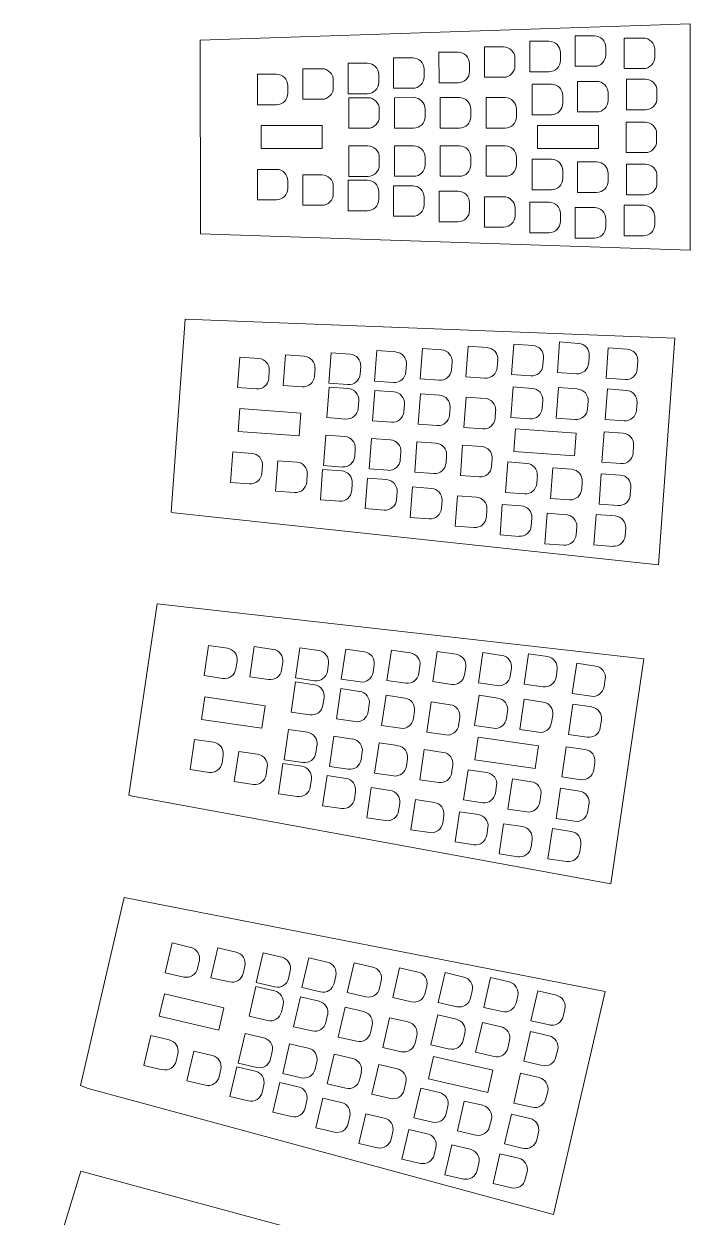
# Model space of a CAD drawing. Header units: millimetres. Extents: x -84 to 575, y 84 to 995.
# Drawn here: x 487.5 to 574.8, y 372.3 to 528.7 of the extents above; entities that cross this region are included whole.
import ezdxf

# ---------------------------------------------------------------- set-up
doc = ezdxf.new("R2010")
doc.units = ezdxf.units.MM

msp = doc.modelspace()

# ---------------------------------------------------------------- linework, layer by layer
at = {"color": 7, "linetype": 'Continuous', "lineweight": 15}
for p, q in [((574.83, 528.74), (510.6, 526.59)), ((574.84, 499.06), (574.83, 528.74)), ((510.6, 526.59), (510.61, 501.2)), ((550.36, 525.73), (547.86, 525.73)), ((547.86, 525.73), (547.86, 521.73)), ((556.32, 526.45), (553.82, 526.45)), ((553.82, 526.45), (553.82, 522.45)), ((562.27, 527.17), (559.77, 527.17)), ((559.77, 527.17), (559.78, 523.17)), ((563.78, 524.67), (563.78, 525.67)), ((568.69, 526.87), (566.19, 526.87)), ((566.19, 526.87), (566.19, 522.87)), ((538.45, 524.29), (535.95, 524.29)), ((535.95, 524.29), (535.95, 520.29)), ((544.4, 525.01), (541.9, 525.01)), ((541.9, 525.01), (541.91, 521.01)), ((551.86, 523.23), (551.86, 524.23)), ((557.82, 523.95), (557.82, 524.95)), ((570.19, 524.37), (570.19, 525.37)), ((526.54, 522.85), (524.04, 522.85)), ((524.04, 522.85), (524.04, 518.85)), ((532.49, 523.57), (529.99, 523.57)), ((529.99, 523.57), (529.99, 519.57)), ((539.95, 521.79), (539.95, 522.79)), ((545.91, 522.51), (545.91, 523.51)), ((559.78, 523.17), (562.28, 523.17)), ((566.19, 522.87), (568.69, 522.87)), ((520.58, 522.13), (518.08, 522.13)), ((518.08, 522.13), (518.08, 518.13)), ((528.04, 520.35), (528.04, 521.35)), ((533.99, 521.07), (533.99, 522.07)), ((541.91, 521.01), (544.41, 521.01)), ((547.86, 521.73), (550.36, 521.73)), ((553.82, 522.45), (556.32, 522.45)), ((562.57, 521.19), (560.07, 521.19)), ((560.07, 521.19), (560.07, 517.19)), ((568.98, 521.48), (566.48, 521.48)), ((566.48, 521.48), (566.48, 517.48)), ((522.08, 519.63), (522.08, 520.63)), ((529.99, 519.57), (532.49, 519.57)), ((535.95, 520.29), (538.45, 520.29)), ((556.63, 520.83), (554.13, 520.83)), ((554.13, 520.83), (554.14, 516.83)), ((564.07, 518.69), (564.07, 519.69)), ((570.48, 518.98), (570.48, 519.98)), ((518.08, 518.13), (520.58, 518.13)), ((524.04, 518.85), (526.54, 518.85)), ((532.57, 519.05), (530.07, 519.05)), ((530.07, 519.05), (530.07, 515.05)), ((538.57, 519.06), (536.07, 519.05)), ((536.07, 519.05), (536.07, 515.05)), ((544.57, 519.06), (542.07, 519.06)), ((542.07, 519.06), (542.07, 515.06)), ((550.57, 519.06), (548.07, 519.06)), ((548.07, 519.06), (548.07, 515.06)), ((558.14, 518.33), (558.14, 519.33)), ((534.07, 516.55), (534.07, 517.55)), ((540.07, 516.56), (540.07, 517.56)), ((546.07, 516.56), (546.07, 517.56)), ((552.07, 516.56), (552.07, 517.56)), ((554.14, 516.83), (556.64, 516.83)), ((560.07, 517.19), (562.57, 517.19)), ((566.48, 517.48), (568.98, 517.48)), ((526.6, 515.4), (518.6, 515.39)), ((518.6, 515.39), (518.6, 512.39)), ((526.6, 512.4), (526.6, 515.4)), ((530.07, 515.05), (532.57, 515.05)), ((536.07, 515.05), (538.57, 515.06)), ((542.07, 515.06), (544.57, 515.06)), ((548.07, 515.06), (550.57, 515.06)), ((554.83, 515.41), (554.83, 512.41)), ((562.83, 515.41), (554.83, 515.41)), ((562.83, 512.41), (562.83, 515.41)), ((568.94, 515.85), (566.44, 515.85)), ((566.44, 515.85), (566.45, 511.85)), ((570.44, 513.35), (570.44, 514.35)), ((518.6, 512.39), (526.6, 512.4)), ((532.57, 512.74), (530.07, 512.74)), ((530.07, 512.74), (530.07, 508.74)), ((538.57, 512.75), (536.07, 512.75)), ((536.07, 512.75), (536.07, 508.75)), ((544.57, 512.75), (542.07, 512.75)), ((542.07, 512.75), (542.07, 508.75)), ((550.57, 512.75), (548.07, 512.75)), ((548.07, 512.75), (548.07, 508.75)), ((554.83, 512.41), (562.83, 512.41)), ((566.45, 511.85), (568.95, 511.85)), ((534.07, 510.25), (534.07, 511.25)), ((540.07, 510.25), (540.07, 511.25)), ((546.07, 510.25), (546.07, 511.25)), ((552.07, 510.25), (552.07, 511.25)), ((556.64, 510.98), (554.14, 510.98)), ((554.14, 510.98), (554.14, 506.98)), ((562.57, 510.63), (560.07, 510.63)), ((560.07, 510.63), (560.07, 506.63)), ((568.98, 510.34), (566.48, 510.34)), ((566.48, 510.34), (566.48, 506.34)), ((520.58, 509.66), (518.08, 509.66)), ((518.08, 509.66), (518.08, 505.66)), ((526.54, 508.95), (524.04, 508.95)), ((524.04, 508.95), (524.04, 504.95)), ((530.07, 508.74), (532.57, 508.74)), ((536.07, 508.75), (538.57, 508.75)), ((542.07, 508.75), (544.57, 508.75)), ((548.07, 508.75), (550.57, 508.75)), ((558.14, 508.48), (558.14, 509.48)), ((564.07, 508.13), (564.07, 509.13)), ((570.48, 507.84), (570.48, 508.84)), ((522.08, 507.16), (522.08, 508.16)), ((528.04, 506.45), (528.04, 507.45)), ((532.5, 508.23), (530, 508.23)), ((530, 508.23), (530, 504.23)), ((538.45, 507.51), (535.95, 507.51)), ((535.95, 507.51), (535.95, 503.51)), ((554.14, 506.98), (556.64, 506.98)), ((518.08, 505.66), (520.58, 505.66)), ((534, 505.73), (534, 506.73)), ((539.95, 505.01), (539.95, 506.01)), ((544.41, 506.8), (541.91, 506.8)), ((541.91, 506.8), (541.91, 502.8)), ((545.91, 504.3), (545.91, 505.3)), ((550.37, 506.08), (547.87, 506.08)), ((547.87, 506.08), (547.87, 502.08)), ((556.32, 505.36), (553.82, 505.36)), ((553.82, 505.36), (553.83, 501.36)), ((560.07, 506.63), (562.57, 506.63)), ((566.48, 506.34), (568.98, 506.34)), ((524.04, 504.95), (526.54, 504.95)), ((530, 504.23), (532.5, 504.23)), ((551.87, 503.58), (551.87, 504.58)), ((557.83, 502.86), (557.83, 503.86)), ((562.28, 504.65), (559.78, 504.65)), ((559.78, 504.65), (559.78, 500.65)), ((568.7, 504.95), (566.2, 504.95)), ((566.2, 504.95), (566.2, 500.95)), ((535.95, 503.51), (538.45, 503.51)), ((541.91, 502.8), (544.41, 502.8)), ((563.78, 502.15), (563.78, 503.15)), ((570.2, 502.45), (570.2, 503.45)), ((510.61, 501.2), (574.84, 499.06)), ((547.87, 502.08), (550.37, 502.08)), ((553.83, 501.36), (556.33, 501.36)), ((559.78, 500.65), (562.28, 500.65)), ((566.2, 500.95), (568.7, 500.95)), ((508.63, 490.02), (506.79, 464.71)), ((572.85, 487.53), (508.63, 490.02)), ((551.72, 486.75), (551.43, 482.76)), ((554.22, 486.57), (551.72, 486.75)), ((557.72, 487.04), (557.43, 483.05)), ((560.21, 486.85), (557.72, 487.04)), ((570.69, 457.83), (572.85, 487.53)), ((515.76, 485.04), (515.47, 481.05)), ((518.26, 484.86), (515.76, 485.04)), ((521.76, 485.33), (521.47, 481.34)), ((524.25, 485.15), (521.76, 485.33)), ((527.75, 485.61), (527.46, 481.62)), ((530.24, 485.43), (527.75, 485.61)), ((533.74, 485.9), (533.45, 481.91)), ((536.24, 485.72), (533.74, 485.9)), ((539.74, 486.18), (539.45, 482.19)), ((542.23, 486), (539.74, 486.18)), ((545.73, 486.47), (545.44, 482.48)), ((548.22, 486.29), (545.73, 486.47)), ((555.53, 483.97), (555.61, 484.97)), ((561.53, 484.25), (561.6, 485.25)), ((564.1, 486.27), (563.81, 482.28)), ((566.59, 486.09), (564.1, 486.27)), ((525.57, 482.54), (525.64, 483.54)), ((531.56, 482.83), (531.63, 483.83)), ((537.55, 483.11), (537.63, 484.11)), ((543.55, 483.4), (543.62, 484.4)), ((549.54, 483.68), (549.61, 484.68)), ((567.91, 483.48), (567.98, 484.48)), ((519.57, 482.26), (519.65, 483.26)), ((533.45, 481.91), (535.95, 481.73)), ((539.45, 482.19), (541.94, 482.01)), ((545.44, 482.48), (547.93, 482.3)), ((551.43, 482.76), (553.93, 482.58)), ((557.43, 483.05), (559.92, 482.87)), ((563.81, 482.28), (566.3, 482.1)), ((515.47, 481.05), (517.97, 480.87)), ((521.47, 481.34), (523.96, 481.16)), ((527.5, 481.1), (527.21, 477.12)), ((527.46, 481.62), (529.95, 481.44)), ((529.99, 480.92), (527.5, 481.1)), ((533.48, 480.67), (533.19, 476.68)), ((535.98, 480.49), (533.48, 480.67)), ((551.63, 481.13), (551.34, 477.14)), ((554.12, 480.95), (551.63, 481.13)), ((557.57, 481.05), (557.28, 477.06)), ((560.07, 480.87), (557.57, 481.05)), ((563.99, 480.88), (563.7, 476.89)), ((566.48, 480.69), (563.99, 480.88)), ((531.31, 478.32), (531.38, 479.32)), ((537.29, 477.89), (537.36, 478.88)), ((539.47, 480.23), (539.18, 476.25)), ((541.96, 480.05), (539.47, 480.23)), ((545.45, 479.8), (545.16, 475.81)), ((547.95, 479.62), (545.45, 479.8)), ((555.44, 478.35), (555.51, 479.34)), ((561.38, 478.27), (561.46, 479.26)), ((567.8, 478.09), (567.87, 479.09)), ((515.8, 478.29), (515.58, 475.3)), ((523.78, 477.71), (515.8, 478.29)), ((523.56, 474.72), (523.78, 477.71)), ((543.28, 477.45), (543.35, 478.45)), ((549.26, 477.02), (549.33, 478.01)), ((551.34, 477.14), (553.83, 476.96)), ((527.21, 477.12), (529.7, 476.93)), ((533.19, 476.68), (535.69, 476.5)), ((539.18, 476.25), (541.67, 476.06)), ((545.16, 475.81), (547.66, 475.63)), ((551.93, 475.66), (551.72, 472.67)), ((559.91, 475.08), (551.93, 475.66)), ((557.28, 477.06), (559.78, 476.88)), ((563.7, 476.89), (566.19, 476.7)), ((515.58, 475.3), (523.56, 474.72)), ((527.04, 474.81), (526.75, 470.82)), ((529.54, 474.63), (527.04, 474.81)), ((533.03, 474.38), (532.74, 470.39)), ((535.52, 474.2), (533.03, 474.38)), ((559.69, 472.09), (559.91, 475.08)), ((563.55, 475.26), (563.26, 471.27)), ((566.04, 475.08), (563.55, 475.26)), ((514.86, 472.61), (514.57, 468.62)), ((517.35, 472.43), (514.86, 472.61)), ((530.85, 472.03), (530.92, 473.03)), ((536.83, 471.59), (536.91, 472.59)), ((539.01, 473.94), (538.72, 469.95)), ((541.5, 473.76), (539.01, 473.94)), ((544.99, 473.51), (544.7, 469.52)), ((547.49, 473.33), (544.99, 473.51)), ((551.72, 472.67), (559.69, 472.09)), ((567.35, 472.48), (567.43, 473.47)), ((520.75, 471.46), (520.46, 467.48)), ((523.24, 471.28), (520.75, 471.46)), ((542.82, 471.16), (542.89, 472.16)), ((548.8, 470.72), (548.88, 471.72)), ((550.92, 471.3), (550.63, 467.31)), ((553.41, 471.12), (550.92, 471.3)), ((563.26, 471.27), (565.75, 471.09)), ((518.67, 469.83), (518.74, 470.83)), ((524.56, 468.68), (524.63, 469.68)), ((526.64, 470.32), (526.35, 466.33)), ((529.13, 470.13), (526.64, 470.32)), ((526.75, 470.82), (529.25, 470.64)), ((532.74, 470.39), (535.23, 470.21)), ((538.72, 469.95), (541.21, 469.77)), ((544.7, 469.52), (547.2, 469.34)), ((554.73, 468.52), (554.8, 469.51)), ((556.81, 470.52), (556.52, 466.53)), ((559.3, 470.34), (556.81, 470.52)), ((563.18, 469.76), (562.89, 465.77)), ((565.68, 469.58), (563.18, 469.76)), ((514.57, 468.62), (517.06, 468.44)), ((530.45, 467.53), (530.52, 468.53)), ((532.53, 469.17), (532.24, 465.18)), ((535.02, 468.99), (532.53, 469.17)), ((538.42, 468.02), (538.13, 464.03)), ((540.91, 467.84), (538.42, 468.02)), ((560.62, 467.74), (560.69, 468.73)), ((566.99, 466.98), (567.06, 467.98)), ((520.46, 467.48), (522.95, 467.29)), ((526.35, 466.33), (528.84, 466.15)), ((536.34, 466.38), (536.41, 467.38)), ((542.23, 465.24), (542.3, 466.23)), ((544.31, 466.87), (544.02, 462.88)), ((546.8, 466.69), (544.31, 466.87)), ((550.63, 467.31), (553.12, 467.13)), ((556.52, 466.53), (559.01, 466.35)), ((506.79, 464.71), (507.19, 464.63)), ((507.19, 464.63), (570.69, 457.83)), ((532.24, 465.18), (534.73, 465)), ((548.11, 464.09), (548.19, 465.08)), ((550.2, 465.72), (549.91, 461.73)), ((552.69, 465.54), (550.2, 465.72)), ((562.89, 465.77), (565.39, 465.59)), ((538.13, 464.03), (540.62, 463.85)), ((554, 462.94), (554.08, 463.94)), ((556.08, 464.57), (555.79, 460.58)), ((558.58, 464.39), (556.08, 464.57)), ((562.51, 464.41), (562.22, 460.42)), ((565, 464.23), (562.51, 464.41)), ((544.02, 462.88), (546.51, 462.7)), ((549.91, 461.73), (552.4, 461.55)), ((559.89, 461.79), (559.97, 462.79)), ((566.32, 461.63), (566.39, 462.63)), ((555.79, 460.58), (558.29, 460.4)), ((562.22, 460.42), (564.71, 460.24)), ((504.92, 452.7), (501.22, 427.64)), ((568.78, 445.5), (504.92, 452.7)), ((511.67, 447.26), (511.09, 443.3)), ((514.15, 446.89), (511.67, 447.26)), ((517.67, 447.1), (517.09, 443.14)), ((520.14, 446.73), (517.67, 447.1)), ((523.67, 446.94), (523.09, 442.98)), ((526.14, 446.58), (523.67, 446.94)), ((529.67, 446.78), (529.08, 442.82)), ((532.14, 446.42), (529.67, 446.78)), ((535.66, 446.62), (535.08, 442.67)), ((538.14, 446.26), (535.66, 446.62)), ((541.66, 446.47), (541.08, 442.51)), ((544.14, 446.1), (541.66, 446.47)), ((547.66, 446.31), (547.08, 442.35)), ((550.13, 445.94), (547.66, 446.31)), ((553.66, 446.15), (553.07, 442.19)), ((556.13, 445.78), (553.66, 446.15)), ((515.27, 444.2), (515.41, 445.19)), ((521.26, 444.04), (521.41, 445.03)), ((527.26, 443.88), (527.41, 444.87)), ((533.26, 443.73), (533.4, 444.71)), ((539.26, 443.57), (539.4, 444.56)), ((545.25, 443.41), (545.4, 444.4)), ((559.96, 444.91), (559.38, 440.95)), ((562.44, 444.55), (559.96, 444.91)), ((564.43, 416), (568.78, 445.5)), ((511.09, 443.3), (513.56, 442.93)), ((517.09, 443.14), (519.56, 442.78)), ((523.09, 442.98), (525.56, 442.62)), ((529.08, 442.82), (531.56, 442.46)), ((551.25, 443.25), (551.4, 444.24)), ((557.25, 443.09), (557.4, 444.08)), ((563.56, 441.86), (563.7, 442.84)), ((523.08, 442.46), (522.5, 438.51)), ((525.56, 442.1), (523.08, 442.46)), ((529.02, 441.59), (528.44, 437.63)), ((531.49, 441.22), (529.02, 441.59)), ((535.08, 442.67), (537.55, 442.3)), ((541.08, 442.51), (543.55, 442.14)), ((547.08, 442.35), (549.55, 441.99)), ((553.07, 442.19), (555.55, 441.83)), ((511.21, 440.52), (510.77, 437.55)), ((519.12, 439.35), (511.21, 440.52)), ((526.68, 439.41), (526.82, 440.4)), ((534.96, 440.71), (534.37, 436.76)), ((537.43, 440.35), (534.96, 440.71)), ((540.89, 439.84), (540.31, 435.88)), ((543.37, 439.47), (540.89, 439.84)), ((547.15, 440.71), (546.57, 436.75)), ((549.63, 440.34), (547.15, 440.71)), ((553.07, 440.19), (552.49, 436.23)), ((555.55, 439.82), (553.07, 440.19)), ((559.38, 440.95), (561.85, 440.59)), ((518.68, 436.39), (519.12, 439.35)), ((522.5, 438.51), (524.97, 438.14)), ((532.61, 438.53), (532.76, 439.52)), ((538.55, 437.66), (538.69, 438.65)), ((550.75, 437.65), (550.89, 438.64)), ((556.67, 437.13), (556.81, 438.12)), ((559.46, 439.54), (558.88, 435.58)), ((561.93, 439.18), (559.46, 439.54)), ((510.77, 437.55), (518.68, 436.39)), ((528.44, 437.63), (530.91, 437.27)), ((534.37, 436.76), (536.85, 436.39)), ((544.48, 436.78), (544.63, 437.77)), ((546.57, 436.75), (549.04, 436.39)), ((563.05, 436.49), (563.2, 437.47)), ((509.85, 434.93), (509.27, 430.97)), ((512.33, 434.56), (509.85, 434.93)), ((522.16, 436.22), (521.58, 432.26)), ((524.64, 435.86), (522.16, 436.22)), ((528.1, 435.35), (527.52, 431.39)), ((530.57, 434.98), (528.1, 435.35)), ((540.31, 435.88), (542.78, 435.52)), ((547.05, 435.24), (546.61, 432.27)), ((554.96, 434.07), (547.05, 435.24)), ((552.49, 436.23), (554.96, 435.87)), ((558.88, 435.58), (561.35, 435.22)), ((515.64, 433.35), (515.06, 429.39)), ((518.12, 432.98), (515.64, 433.35)), ((525.76, 433.17), (525.9, 434.15)), ((534.04, 434.47), (533.45, 430.51)), ((536.51, 434.11), (534.04, 434.47)), ((539.97, 433.6), (539.39, 429.64)), ((542.45, 433.23), (539.97, 433.6)), ((554.53, 431.1), (554.96, 434.07)), ((558.6, 433.97), (558.02, 430.02)), ((561.07, 433.61), (558.6, 433.97)), ((513.45, 431.87), (513.59, 432.86)), ((521.43, 431.77), (520.85, 427.81)), ((523.9, 431.4), (521.43, 431.77)), ((521.58, 432.26), (524.05, 431.9)), ((531.69, 432.29), (531.84, 433.28)), ((537.63, 431.41), (537.77, 432.4)), ((546.61, 432.27), (554.53, 431.1)), ((562.19, 430.92), (562.34, 431.91)), ((509.27, 430.97), (511.74, 430.6)), ((519.24, 430.29), (519.38, 431.28)), ((527.52, 431.39), (529.99, 431.02)), ((533.45, 430.51), (535.93, 430.15)), ((543.56, 430.54), (543.71, 431.53)), ((545.72, 430.96), (545.13, 427)), ((548.19, 430.59), (545.72, 430.96)), ((515.06, 429.39), (517.53, 429.03)), ((525.02, 428.71), (525.17, 429.7)), ((527.22, 430.19), (526.64, 426.23)), ((529.69, 429.82), (527.22, 430.19)), ((539.39, 429.64), (541.86, 429.27)), ((549.31, 427.9), (549.45, 428.89)), ((551.53, 429.74), (550.95, 425.79)), ((554.01, 429.38), (551.53, 429.74)), ((558.02, 430.02), (560.49, 429.65)), ((501.22, 427.64), (501.71, 427.51)), ((501.71, 427.51), (564.43, 416)), ((520.85, 427.81), (523.32, 427.45)), ((530.81, 427.13), (530.96, 428.12)), ((533.01, 428.61), (532.42, 424.65)), ((535.48, 428.24), (533.01, 428.61)), ((555.13, 426.69), (555.27, 427.68)), ((557.83, 428.52), (557.25, 424.56)), ((560.31, 428.16), (557.83, 428.52)), ((526.64, 426.23), (529.11, 425.87)), ((536.6, 425.55), (536.75, 426.54)), ((538.8, 427.03), (538.21, 423.07)), ((541.27, 426.66), (538.8, 427.03)), ((545.13, 427), (547.6, 426.63)), ((550.95, 425.79), (553.42, 425.42)), ((561.43, 425.46), (561.57, 426.45)), ((532.42, 424.65), (534.9, 424.29)), ((542.39, 423.97), (542.53, 424.96)), ((544.58, 425.45), (544, 421.49)), ((547.06, 425.08), (544.58, 425.45)), ((557.25, 424.56), (559.72, 424.2)), ((538.21, 423.07), (540.69, 422.71)), ((548.18, 422.39), (548.32, 423.38)), ((550.37, 423.87), (549.79, 419.91)), ((552.85, 423.5), (550.37, 423.87)), ((556.77, 423.23), (556.18, 419.28)), ((559.24, 422.87), (556.77, 423.23)), ((544, 421.49), (546.47, 421.13)), ((553.97, 420.81), (554.11, 421.8)), ((560.36, 420.18), (560.51, 421.17)), ((549.79, 419.91), (552.26, 419.55)), ((556.18, 419.28), (558.66, 418.91)), ((500.63, 414.21), (494.89, 389.54)), ((563.7, 401.87), (500.63, 414.21)), ((506.92, 408.24), (506.01, 404.34)), ((509.35, 407.67), (506.92, 408.24)), ((512.88, 407.59), (511.98, 403.69)), ((515.32, 407.02), (512.88, 407.59)), ((518.85, 406.94), (517.94, 403.04)), ((521.28, 406.37), (518.85, 406.94)), ((510.25, 404.9), (510.47, 405.87)), ((516.21, 404.25), (516.44, 405.22)), ((524.81, 406.29), (523.91, 402.4)), ((527.25, 405.73), (524.81, 406.29)), ((530.78, 405.64), (529.87, 401.75)), ((533.21, 405.08), (530.78, 405.64)), ((506.01, 404.34), (508.45, 403.77)), ((511.98, 403.69), (514.41, 403.13)), ((522.18, 403.6), (522.4, 404.57)), ((528.14, 402.95), (528.37, 403.93)), ((536.74, 404.99), (535.84, 401.1)), ((539.18, 404.43), (536.74, 404.99)), ((542.71, 404.35), (541.8, 400.45)), ((545.14, 403.78), (542.71, 404.35)), ((548.67, 403.7), (547.77, 399.8)), ((551.11, 403.13), (548.67, 403.7)), ((517.9, 402.53), (516.99, 398.63)), ((520.33, 401.96), (517.9, 402.53)), ((517.94, 403.04), (520.38, 402.48)), ((523.91, 402.4), (526.34, 401.83)), ((534.11, 402.3), (534.33, 403.28)), ((540.07, 401.65), (540.3, 402.63)), ((505.9, 401.56), (505.22, 398.64)), ((513.69, 399.75), (505.9, 401.56)), ((523.74, 401.17), (522.84, 397.27)), ((526.18, 400.6), (523.74, 401.17)), ((529.87, 401.75), (532.31, 401.18)), ((535.84, 401.1), (538.27, 400.53)), ((546.04, 401.01), (546.26, 401.98)), ((552, 400.36), (552.23, 401.33)), ((554.85, 401.95), (553.95, 398.05)), ((557.29, 401.38), (554.85, 401.95)), ((556.91, 372.63), (563.7, 401.87)), ((513.01, 396.83), (513.69, 399.75)), ((521.23, 399.19), (521.45, 400.16)), ((529.59, 399.81), (528.68, 395.91)), ((532.02, 399.24), (529.59, 399.81)), ((541.8, 400.45), (544.24, 399.88)), ((547.77, 399.8), (550.2, 399.24)), ((558.18, 398.61), (558.41, 399.58)), ((505.22, 398.64), (513.01, 396.83)), ((516.99, 398.63), (519.43, 398.06)), ((527.07, 397.83), (527.3, 398.8)), ((532.92, 396.47), (533.14, 397.44)), ((535.43, 398.45), (534.53, 394.56)), ((537.87, 397.89), (535.43, 398.45)), ((541.74, 398.81), (540.84, 394.91)), ((544.18, 398.24), (541.74, 398.81)), ((547.6, 397.81), (546.7, 393.91)), ((550.04, 397.24), (547.6, 397.81)), ((553.95, 398.05), (556.38, 397.49)), ((504.1, 396.1), (503.19, 392.2)), ((506.53, 395.53), (504.1, 396.1)), ((516.47, 396.38), (515.57, 392.48)), ((518.91, 395.81), (516.47, 396.38)), ((522.84, 397.27), (525.27, 396.71)), ((528.68, 395.91), (531.12, 395.35)), ((538.76, 395.11), (538.99, 396.09)), ((545.07, 395.47), (545.3, 396.44)), ((553.91, 396.64), (553.01, 392.74)), ((556.35, 396.07), (553.91, 396.64)), ((522.31, 395.02), (521.41, 391.13)), ((524.75, 394.46), (522.31, 395.02)), ((534.53, 394.56), (536.96, 393.99)), ((540.84, 394.91), (543.27, 394.34)), ((550.93, 394.47), (551.16, 395.44)), ((557.24, 393.3), (557.47, 394.27)), ((507.43, 392.76), (507.65, 393.73)), ((509.74, 394.05), (508.83, 390.15)), ((512.17, 393.48), (509.74, 394.05)), ((519.8, 393.04), (520.03, 394.01)), ((525.65, 391.68), (525.87, 392.66)), ((528.16, 393.66), (527.25, 389.77)), ((530.59, 393.1), (528.16, 393.66)), ((541.19, 393.36), (540.51, 390.44)), ((548.98, 391.55), (541.19, 393.36)), ((546.7, 393.91), (549.13, 393.34)), ((553.01, 392.74), (555.44, 392.18)), ((503.19, 392.2), (505.63, 391.63)), ((513.07, 390.71), (513.29, 391.68)), ((515.38, 392), (514.47, 388.1)), ((517.81, 391.43), (515.38, 392)), ((515.57, 392.48), (518, 391.92)), ((521.41, 391.13), (523.84, 390.56)), ((531.49, 390.32), (531.72, 391.3)), ((534, 392.31), (533.1, 388.41)), ((536.44, 391.74), (534, 392.31)), ((548.31, 388.63), (548.98, 391.55)), ((552.6, 391.16), (551.7, 387.26)), ((555.04, 390.59), (552.6, 391.16)), ((494.89, 389.54), (495.91, 389.17)), ((508.83, 390.15), (511.27, 389.59)), ((518.71, 388.66), (518.93, 389.63)), ((521.01, 389.95), (520.11, 386.06)), ((523.45, 389.39), (521.01, 389.95)), ((527.25, 389.77), (529.69, 389.2)), ((537.33, 388.97), (537.56, 389.94)), ((540.51, 390.44), (548.31, 388.63)), ((495.91, 389.17), (556.91, 372.63)), ((514.47, 388.1), (516.91, 387.54)), ((533.1, 388.41), (535.53, 387.84)), ((539.51, 389.21), (538.61, 385.31)), ((541.95, 388.64), (539.51, 389.21)), ((555.93, 387.82), (556.16, 388.79)), ((524.35, 386.61), (524.57, 387.59)), ((526.65, 387.9), (525.75, 384.01)), ((529.09, 387.34), (526.65, 387.9)), ((542.84, 385.87), (543.07, 386.84)), ((545.21, 387.52), (544.31, 383.63)), ((547.65, 386.96), (545.21, 387.52)), ((551.7, 387.26), (554.13, 386.7)), ((520.11, 386.06), (522.54, 385.49)), ((529.98, 384.56), (530.21, 385.54)), ((532.29, 385.86), (531.39, 381.96)), ((534.73, 385.29), (532.29, 385.86)), ((538.61, 385.31), (541.04, 384.74)), ((548.54, 384.18), (548.77, 385.16)), ((551.39, 385.79), (550.49, 381.89)), ((553.83, 385.22), (551.39, 385.79)), ((525.75, 384.01), (528.18, 383.44)), ((535.62, 382.52), (535.85, 383.49)), ((537.93, 383.81), (537.03, 379.91)), ((540.37, 383.24), (537.93, 383.81)), ((544.31, 383.63), (546.74, 383.06)), ((554.72, 382.45), (554.95, 383.42)), ((531.39, 381.96), (533.82, 381.39)), ((543.57, 381.76), (542.67, 377.86)), ((546.01, 381.2), (543.57, 381.76)), ((550.49, 381.89), (552.92, 381.32)), ((541.26, 380.47), (541.49, 381.44)), ((549.89, 380.6), (548.99, 376.71)), ((552.33, 380.04), (549.89, 380.6)), ((537.03, 379.91), (539.46, 379.35)), ((546.9, 378.42), (547.13, 379.39)), ((494.95, 378.34), (487.46, 354.2)), ((556.99, 361.53), (494.95, 378.34)), ((542.67, 377.86), (545.1, 377.3)), ((553.22, 377.26), (553.45, 378.24)), ((548.99, 376.71), (551.42, 376.14))]:
    msp.add_line(p, q, dxfattribs=at)
for centre, start, end in [((550.36, 524.23), 0.0178, 90.0178), ((556.32, 524.95), 0.0178, 90.0178), ((562.28, 525.67), 0.0178, 90.0178), ((568.69, 525.37), 0.0178, 90.0178), ((538.45, 522.79), 0.0178, 90.0178), ((544.41, 523.51), 0.0178, 90.0178), ((562.28, 524.67), 270.0178, 0.0178), ((568.69, 524.37), 270.0178, 0.0178), ((526.54, 521.35), 0.0178, 90.0178), ((532.49, 522.07), 0.0178, 90.0178), ((544.41, 522.51), 270.0178, 0.0178), ((550.36, 523.23), 270.0178, 0.0178), ((556.32, 523.95), 270.0178, 0.0178), ((520.58, 520.63), 0.0178, 90.0178), ((532.49, 521.07), 270.0178, 0.0178), ((538.45, 521.79), 270.0178, 0.0178), ((562.57, 519.69), 0.0178, 90.0178), ((568.98, 519.98), 0.0178, 90.0178), ((520.58, 519.63), 270.0178, 0.0178), ((526.54, 520.35), 270.0178, 0.0178), ((556.64, 519.33), 0.0178, 90.0178), ((532.57, 517.55), 0.0178, 90.0178), ((538.57, 517.56), 0.0178, 90.0178), ((544.57, 517.56), 0.0178, 90.0178), ((550.57, 517.56), 0.0178, 90.0178), ((556.64, 518.33), 270.0178, 0.0178), ((562.57, 518.69), 270.0178, 0.0178), ((568.98, 518.98), 270.0178, 0.0178), ((532.57, 516.55), 270.0178, 0.0178), ((538.57, 516.56), 270.0178, 0.0178), ((544.57, 516.56), 270.0178, 0.0178), ((550.57, 516.56), 270.0178, 0.0178), ((568.94, 514.35), 0.0178, 90.0178), ((568.94, 513.35), 270.0178, 0.0178), ((532.57, 511.24), 0.0178, 90.0178), ((538.57, 511.25), 0.0178, 90.0178), ((544.57, 511.25), 0.0178, 90.0178), ((550.57, 511.25), 0.0178, 90.0178), ((532.57, 510.24), 270.0178, 0.0178), ((538.57, 510.25), 270.0178, 0.0178), ((544.57, 510.25), 270.0178, 0.0178), ((550.57, 510.25), 270.0178, 0.0178), ((556.64, 509.48), 0.0178, 90.0178), ((562.57, 509.13), 0.0178, 90.0178), ((568.98, 508.84), 0.0178, 90.0178), ((520.58, 508.16), 0.0178, 90.0178), ((526.54, 507.45), 0.0178, 90.0178), ((556.64, 508.48), 270.0178, 0.0178), ((520.58, 507.16), 270.0178, 0.0178), ((532.5, 506.73), 0.0178, 90.0178), ((538.45, 506.01), 0.0178, 90.0178), ((562.57, 508.13), 270.0178, 0.0178), ((568.98, 507.84), 270.0178, 0.0178), ((526.54, 506.45), 270.0178, 0.0178), ((532.5, 505.73), 270.0178, 0.0178), ((544.41, 505.3), 0.0178, 90.0178), ((550.37, 504.58), 0.0178, 90.0178), ((556.33, 503.86), 0.0178, 90.0178), ((538.45, 505.01), 270.0178, 0.0178), ((544.41, 504.3), 270.0178, 0.0178), ((562.28, 503.15), 0.0178, 90.0178), ((568.7, 503.45), 0.0178, 90.0178), ((550.37, 503.58), 270.0178, 0.0178), ((556.33, 502.86), 270.0178, 0.0178), ((568.7, 502.45), 270.0178, 0.0178), ((562.28, 502.15), 270.0178, 0.0178), ((554.11, 485.07), 355.8424, 85.8424), ((560.1, 485.36), 355.8424, 85.8424), ((524.14, 483.65), 355.8424, 85.8424), ((530.14, 483.94), 355.8424, 85.8424), ((536.13, 484.22), 355.8424, 85.8424), ((542.12, 484.5), 355.8424, 85.8424), ((548.12, 484.79), 355.8424, 85.8424), ((566.48, 484.59), 355.8424, 85.8424), ((518.15, 483.37), 355.8424, 85.8424), ((542.05, 483.51), 265.8424, 355.8424), ((548.04, 483.79), 265.8424, 355.8424), ((554.04, 484.08), 265.8424, 355.8424), ((560.03, 484.36), 265.8424, 355.8424), ((566.41, 483.59), 265.8424, 355.8424), ((518.08, 482.37), 265.8424, 355.8424), ((524.07, 482.65), 265.8424, 355.8424), ((530.06, 482.94), 265.8424, 355.8424), ((536.06, 483.22), 265.8424, 355.8424), ((529.88, 479.43), 355.8424, 85.8424), ((535.87, 478.99), 355.8424, 85.8424), ((554.02, 479.45), 355.8424, 85.8424), ((559.96, 479.37), 355.8424, 85.8424), ((566.38, 479.2), 355.8424, 85.8424), ((541.85, 478.56), 355.8424, 85.8424), ((547.84, 478.12), 355.8424, 85.8424), ((529.81, 478.43), 265.8424, 355.8424), ((535.8, 478), 265.8424, 355.8424), ((541.78, 477.56), 265.8424, 355.8424), ((553.94, 478.45), 265.8424, 355.8424), ((559.89, 478.37), 265.8424, 355.8424), ((566.3, 478.2), 265.8424, 355.8424), ((547.76, 477.13), 265.8424, 355.8424), ((529.43, 473.14), 355.8424, 85.8424), ((535.41, 472.7), 355.8424, 85.8424), ((565.93, 473.58), 355.8424, 85.8424), ((541.4, 472.27), 355.8424, 85.8424), ((547.38, 471.83), 355.8424, 85.8424), ((565.86, 472.58), 265.8424, 355.8424), ((517.25, 470.94), 355.8424, 85.8424), ((523.14, 469.79), 355.8424, 85.8424), ((529.35, 472.14), 265.8424, 355.8424), ((535.34, 471.7), 265.8424, 355.8424), ((541.32, 471.27), 265.8424, 355.8424), ((553.3, 469.62), 355.8424, 85.8424), ((517.17, 469.94), 265.8424, 355.8424), ((529.02, 468.64), 355.8424, 85.8424), ((547.31, 470.83), 265.8424, 355.8424), ((559.19, 468.84), 355.8424, 85.8424), ((565.57, 468.09), 355.8424, 85.8424), ((523.06, 468.79), 265.8424, 355.8424), ((534.91, 467.49), 355.8424, 85.8424), ((540.8, 466.34), 355.8424, 85.8424), ((553.23, 468.62), 265.8424, 355.8424), ((528.95, 467.64), 265.8424, 355.8424), ((534.84, 466.49), 265.8424, 355.8424), ((546.69, 465.19), 355.8424, 85.8424), ((559.12, 467.84), 265.8424, 355.8424), ((565.5, 467.09), 265.8424, 355.8424), ((540.73, 465.34), 265.8424, 355.8424), ((552.58, 464.05), 355.8424, 85.8424), ((546.62, 464.2), 265.8424, 355.8424), ((558.47, 462.9), 355.8424, 85.8424), ((564.89, 462.73), 355.8424, 85.8424), ((552.51, 463.05), 265.8424, 355.8424), ((558.4, 461.9), 265.8424, 355.8424), ((564.82, 461.74), 265.8424, 355.8424), ((513.93, 445.41), 351.6119, 81.6119), ((519.93, 445.25), 351.6119, 81.6119), ((525.92, 445.09), 351.6119, 81.6119), ((531.92, 444.93), 351.6119, 81.6119), ((537.92, 444.78), 351.6119, 81.6119), ((543.92, 444.62), 351.6119, 81.6119), ((549.91, 444.46), 351.6119, 81.6119), ((555.91, 444.3), 351.6119, 81.6119), ((562.22, 443.06), 351.6119, 81.6119), ((513.78, 444.42), 261.6119, 351.6119), ((519.78, 444.26), 261.6119, 351.6119), ((525.78, 444.1), 261.6119, 351.6119), ((531.78, 443.94), 261.6119, 351.6119), ((537.77, 443.79), 261.6119, 351.6119), ((543.77, 443.63), 261.6119, 351.6119), ((549.77, 443.47), 261.6119, 351.6119), ((555.77, 443.31), 261.6119, 351.6119), ((525.34, 440.61), 351.6119, 81.6119), ((531.28, 439.74), 351.6119, 81.6119), ((562.07, 442.07), 261.6119, 351.6119), ((537.21, 438.86), 351.6119, 81.6119), ((549.41, 438.86), 351.6119, 81.6119), ((555.33, 438.34), 351.6119, 81.6119), ((525.19, 439.63), 261.6119, 351.6119), ((531.13, 438.75), 261.6119, 351.6119), ((543.15, 437.99), 351.6119, 81.6119), ((561.71, 437.69), 351.6119, 81.6119), ((537.07, 437.87), 261.6119, 351.6119), ((543, 437), 261.6119, 351.6119), ((549.26, 437.87), 261.6119, 351.6119), ((555.18, 437.35), 261.6119, 351.6119), ((561.57, 436.7), 261.6119, 351.6119), ((524.42, 434.37), 351.6119, 81.6119), ((530.35, 433.5), 351.6119, 81.6119), ((512.11, 433.08), 351.6119, 81.6119), ((536.29, 432.62), 351.6119, 81.6119), ((560.86, 432.13), 351.6119, 81.6119), ((511.96, 432.09), 261.6119, 351.6119), ((517.9, 431.5), 351.6119, 81.6119), ((524.27, 433.38), 261.6119, 351.6119), ((530.21, 432.51), 261.6119, 351.6119), ((542.23, 431.75), 351.6119, 81.6119), ((517.75, 430.51), 261.6119, 351.6119), ((523.69, 429.92), 351.6119, 81.6119), ((536.14, 431.63), 261.6119, 351.6119), ((542.08, 430.76), 261.6119, 351.6119), ((547.97, 429.11), 351.6119, 81.6119), ((560.71, 431.14), 261.6119, 351.6119), ((523.54, 428.93), 261.6119, 351.6119), ((529.47, 428.34), 351.6119, 81.6119), ((553.79, 427.9), 351.6119, 81.6119), ((529.33, 427.35), 261.6119, 351.6119), ((535.26, 426.76), 351.6119, 81.6119), ((547.82, 428.12), 261.6119, 351.6119), ((560.09, 426.67), 351.6119, 81.6119), ((535.12, 425.77), 261.6119, 351.6119), ((541.05, 425.18), 351.6119, 81.6119), ((553.64, 426.91), 261.6119, 351.6119), ((540.9, 424.19), 261.6119, 351.6119), ((546.84, 423.6), 351.6119, 81.6119), ((559.94, 425.68), 261.6119, 351.6119), ((546.69, 422.61), 261.6119, 351.6119), ((552.63, 422.02), 351.6119, 81.6119), ((559.02, 421.38), 351.6119, 81.6119), ((552.48, 421.03), 261.6119, 351.6119), ((558.88, 420.4), 261.6119, 351.6119), ((509.01, 406.21), 346.9196, 76.9196), ((514.98, 405.56), 346.9196, 76.9196), ((520.94, 404.91), 346.9196, 76.9196), ((526.91, 404.26), 346.9196, 76.9196), ((508.79, 405.24), 256.9196, 346.9196), ((514.75, 404.59), 256.9196, 346.9196), ((532.87, 403.62), 346.9196, 76.9196), ((538.84, 402.97), 346.9196, 76.9196), ((544.8, 402.32), 346.9196, 76.9196), ((520.72, 403.94), 256.9196, 346.9196), ((526.68, 403.29), 256.9196, 346.9196), ((532.65, 402.64), 256.9196, 346.9196), ((550.77, 401.67), 346.9196, 76.9196), ((519.99, 400.5), 346.9196, 76.9196), ((525.84, 399.14), 346.9196, 76.9196), ((538.61, 401.99), 256.9196, 346.9196), ((544.58, 401.35), 256.9196, 346.9196), ((556.95, 399.92), 346.9196, 76.9196), ((519.77, 399.52), 256.9196, 346.9196), ((531.68, 397.78), 346.9196, 76.9196), ((550.54, 400.7), 256.9196, 346.9196), ((525.61, 398.17), 256.9196, 346.9196), ((537.53, 396.42), 346.9196, 76.9196), ((543.84, 396.78), 346.9196, 76.9196), ((556.72, 398.95), 256.9196, 346.9196), ((518.57, 394.35), 346.9196, 76.9196), ((531.46, 396.81), 256.9196, 346.9196), ((549.7, 395.78), 346.9196, 76.9196), ((556.01, 394.61), 346.9196, 76.9196), ((506.19, 394.07), 346.9196, 76.9196), ((524.41, 393), 346.9196, 76.9196), ((537.3, 395.45), 256.9196, 346.9196), ((543.61, 395.81), 256.9196, 346.9196), ((549.47, 394.8), 256.9196, 346.9196), ((505.97, 393.1), 256.9196, 346.9196), ((511.83, 392.02), 346.9196, 76.9196), ((518.34, 393.38), 256.9196, 346.9196), ((530.25, 391.64), 346.9196, 76.9196), ((555.78, 393.64), 256.9196, 346.9196), ((517.47, 389.97), 346.9196, 76.9196), ((524.18, 392.02), 256.9196, 346.9196), ((536.1, 390.28), 346.9196, 76.9196), ((511.6, 391.05), 256.9196, 346.9196), ((530.03, 390.66), 256.9196, 346.9196), ((554.7, 389.13), 346.9196, 76.9196), ((517.24, 389), 256.9196, 346.9196), ((523.11, 387.93), 346.9196, 76.9196), ((535.87, 389.31), 256.9196, 346.9196), ((541.61, 387.18), 346.9196, 76.9196), ((522.88, 386.95), 256.9196, 346.9196), ((528.75, 385.88), 346.9196, 76.9196), ((547.31, 385.49), 346.9196, 76.9196), ((554.47, 388.16), 256.9196, 346.9196), ((534.39, 383.83), 346.9196, 76.9196), ((541.38, 386.21), 256.9196, 346.9196), ((553.49, 383.76), 346.9196, 76.9196), ((528.52, 384.9), 256.9196, 346.9196), ((547.08, 384.52), 256.9196, 346.9196), ((534.16, 382.86), 256.9196, 346.9196), ((540.03, 381.78), 346.9196, 76.9196), ((553.26, 382.79), 256.9196, 346.9196), ((539.8, 380.81), 256.9196, 346.9196), ((545.67, 379.73), 346.9196, 76.9196), ((551.99, 378.58), 346.9196, 76.9196), ((545.44, 378.76), 256.9196, 346.9196), ((551.76, 377.6), 256.9196, 346.9196)]:
    msp.add_arc(centre, 1.5, start, end, dxfattribs=at)

doc.saveas('drawing.dxf')
